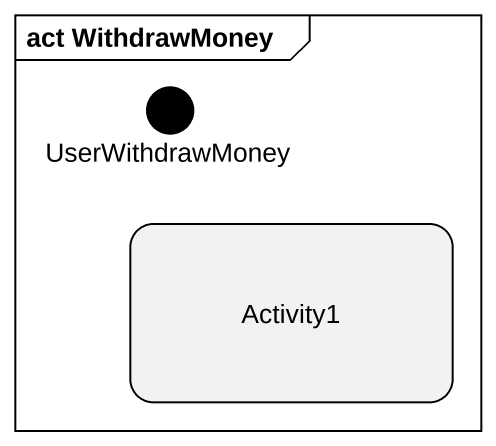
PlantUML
@startuml
mainframe act WithdrawMoney
hide empty description
state UserWithdrawMoney <<start>>
state Activity1
@enduml
